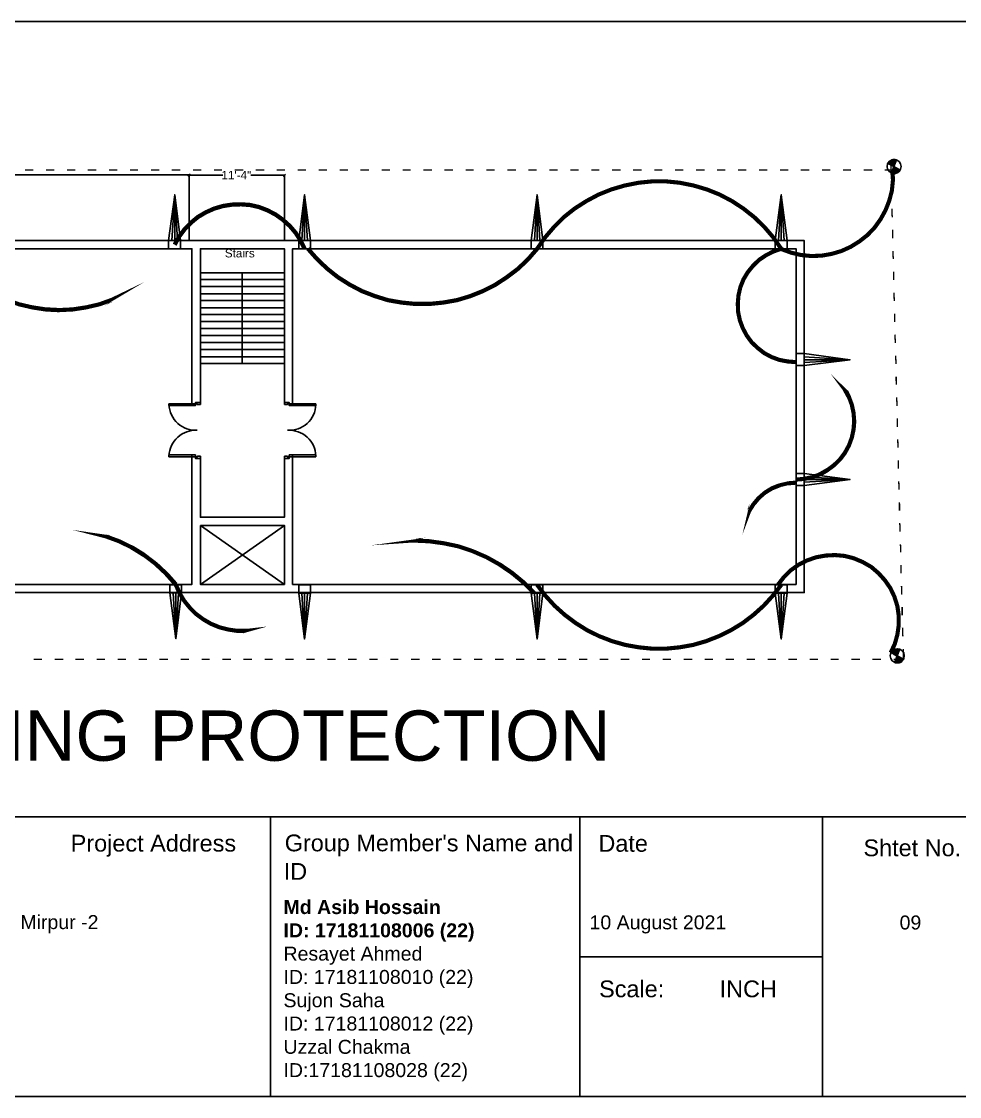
# Model space of a CAD drawing. Header units: inches. Extents: x 110 to 3347, y 451 to 1990.
# Drawn here: x 925 to 2267, y 451 to 1990 of the extents above; entities that cross this region are included whole.
import ezdxf

# ---------------------------------------------------------------- set-up
doc = ezdxf.new("R2010")
doc.units = ezdxf.units.IN
doc.header["$MEASUREMENT"] = 0
for name, color, linetype in [('PDF_0', 7, 'Continuous'), ('PDF_cabol', 5, 'Continuous'), ('PDF_Text', 7, 'Continuous')]:
    doc.layers.add(name, color=color, linetype=linetype)
for name, color, linetype, true_color in [('PDF_block', 220, 'Continuous', 0xff00bf), ('PDF_c', 7, 'Continuous', 0xaca55d), ('PDF_door', 140, 'Continuous', 0x00bfff)]:
    doc.layers.add(name, color=color, linetype=linetype, true_color=true_color)
doc.styles.add('PDF Arial', font='arial.ttf')
doc.styles.get("Standard").update_dxf_attribs({"font": 'arial.ttf'})

msp = doc.modelspace()

# ---------------------------------------------------------------- hatches: boundary and pattern name
at = {"layer": 'PDF_c', "transparency": 33554559}
for points in [[(942.4573932000001, 1775.98755), (942.4573932000001, 1777.9472604), (930.6991308, 1777.9472604), (930.6991308, 1775.98755)], [(972.3429768000001, 1775.98755), (972.3429768000001, 1777.9472604), (960.5847144, 1777.9472604), (960.5847144, 1775.98755)], [(1002.718488, 1775.98755), (1002.718488, 1777.9472604), (990.4702980000001, 1777.9472604), (990.4702980000001, 1775.98755)], [(1032.6040716, 1775.98755), (1032.6040716, 1777.9472604), (1020.3558816, 1777.9472604), (1020.3558816, 1775.98755)], [(1062.4896552, 1775.98755), (1062.4896552, 1777.9472604), (1050.7313928, 1777.9472604), (1050.7313928, 1775.98755)], [(1092.3752388, 1775.98755), (1092.3752388, 1777.9472604), (1080.6169764, 1777.9472604), (1080.6169764, 1775.98755)], [(1122.75075, 1775.98755), (1122.75075, 1777.9472604), (1110.50256, 1777.9472604), (1110.50256, 1775.98755)], [(1152.6363336, 1775.98755), (1152.6363336, 1777.9472604), (1140.3881436, 1777.9472604), (1140.3881436, 1775.98755)], [(1182.5219172, 1775.98755), (1182.5219172, 1777.9472604), (1170.7636548, 1777.9472604), (1170.7636548, 1775.98755)], [(1212.4075008, 1775.98755), (1212.4075008, 1777.9472604), (1200.6492384, 1777.9472604), (1200.6492384, 1775.98755)], [(1242.783012, 1775.98755), (1242.783012, 1777.9472604), (1230.534822, 1777.9472604), (1230.534822, 1775.98755)], [(1272.6685956, 1775.98755), (1272.6685956, 1777.9472604), (1260.4204056, 1777.9472604), (1260.4204056, 1775.98755)], [(1302.5541792, 1775.98755), (1302.5541792, 1777.9472604), (1290.3059892, 1777.9472604), (1290.3059892, 1775.98755)], [(1332.4397628, 1775.98755), (1332.4397628, 1777.9472604), (1320.6815004, 1777.9472604), (1320.6815004, 1775.98755)], [(1362.3253464, 1775.98755), (1362.3253464, 1777.9472604), (1350.567084, 1777.9472604), (1350.567084, 1775.98755)], [(1392.7008576, 1775.98755), (1392.7008576, 1777.9472604), (1380.4526676, 1777.9472604), (1380.4526676, 1775.98755)], [(1422.5864412, 1775.98755), (1422.5864412, 1777.9472604), (1410.3382512, 1777.9472604), (1410.3382512, 1775.98755)], [(1452.4720248, 1775.98755), (1452.4720248, 1777.9472604), (1440.7137624, 1777.9472604), (1440.7137624, 1775.98755)], [(1482.3576084, 1775.98755), (1482.3576084, 1777.9472604), (1470.599346, 1777.9472604), (1470.599346, 1775.98755)], [(1512.7331196, 1775.98755), (1512.7331196, 1777.9472604), (1500.4849296, 1777.9472604), (1500.4849296, 1775.98755)], [(1542.6187032, 1775.98755), (1542.6187032, 1777.9472604), (1530.3705132, 1777.9472604), (1530.3705132, 1775.98755)], [(1572.5042868, 1775.98755), (1572.5042868, 1777.9472604), (1560.7460244, 1777.9472604), (1560.7460244, 1775.98755)], [(1602.3898704, 1775.98755), (1602.3898704, 1777.9472604), (1590.631608, 1777.9472604), (1590.631608, 1775.98755)], [(1632.7653816, 1775.98755), (1632.7653816, 1777.9472604), (1620.5171916, 1777.9472604), (1620.5171916, 1775.98755)], [(1662.6509652, 1775.98755), (1662.6509652, 1777.9472604), (1650.4027752, 1777.9472604), (1650.4027752, 1775.98755)], [(1692.5365488, 1775.98755), (1692.5365488, 1777.9472604), (1680.7782864, 1777.9472604), (1680.7782864, 1775.98755)], [(1722.4221324, 1775.98755), (1722.4221324, 1777.9472604), (1710.66387, 1777.9472604), (1710.66387, 1775.98755)], [(1752.307716, 1775.98755), (1752.307716, 1777.9472604), (1740.5494536, 1777.9472604), (1740.5494536, 1775.98755)], [(1782.6832272, 1775.98755), (1782.6832272, 1777.9472604), (1770.4350372, 1777.9472604), (1770.4350372, 1775.98755)], [(1812.5688108, 1775.98755), (1812.5688108, 1777.9472604), (1800.3206208, 1777.9472604), (1800.3206208, 1775.98755)], [(1842.4543944, 1775.98755), (1842.4543944, 1777.9472604), (1830.696132, 1777.9472604), (1830.696132, 1775.98755)], [(1872.339978, 1775.98755), (1872.339978, 1777.9472604), (1860.5817156, 1777.9472604), (1860.5817156, 1775.98755)], [(1902.7154892, 1775.98755), (1902.7154892, 1777.9472604), (1890.4672992, 1777.9472604), (1890.4672992, 1775.98755)], [(1932.6010728, 1775.98755), (1932.6010728, 1777.9472604), (1920.3528828, 1777.9472604), (1920.3528828, 1775.98755)], [(1962.4866564, 1775.98755), (1962.4866564, 1777.9472604), (1950.728394, 1777.9472604), (1950.728394, 1775.98755)], [(1992.37224, 1775.98755), (1992.37224, 1777.9472604), (1980.6139776, 1777.9472604), (1980.6139776, 1775.98755)], [(2022.7477512, 1775.98755), (2022.7477512, 1777.9472604), (2010.4995612, 1777.9472604), (2010.4995612, 1775.98755)], [(2052.6333348, 1775.98755), (2052.6333348, 1777.9472604), (2040.3851448, 1777.9472604), (2040.3851448, 1775.98755)], [(2082.5189184, 1775.98755), (2082.5189184, 1777.9472604), (2070.760656, 1777.9472604), (2070.760656, 1775.98755)], [(2112.404502, 1775.98755), (2112.404502, 1777.9472604), (2100.6462396, 1777.9472604), (2100.6462396, 1775.98755)], [(2142.7800132, 1775.98755), (2142.7800132, 1777.9472604), (2130.5318232, 1777.9472604), (2130.5318232, 1775.98755)], [(2171.6857416, 1775.98755), (2171.6857416, 1777.9472604), (2160.4174068, 1777.9472604), (2160.4174068, 1775.98755)], [(2168.746176, 1769.6184912), (2170.7058864, 1769.6184912), (2170.2159588, 1784.3163192), (2168.2562484, 1784.3163192)], [(2169.2361036, 1739.24298), (2171.195814, 1739.7329076), (2171.195814, 1751.49117), (2168.746176, 1751.49117)], [(2170.2159588, 1709.3573964), (2172.1756692, 1709.3573964), (2171.6857416, 1721.6055864), (2169.7260312, 1721.6055864)], [(2170.7058864, 1679.4718128), (2172.6655968, 1679.4718128), (2172.6655968, 1691.7200028), (2170.7058864, 1691.7200028)], [(2171.6857416, 1649.5862292), (2173.645452, 1649.5862292), (2173.1555244, 1661.3444916), (2171.195814, 1661.3444916)], [(2172.1756692, 1619.7006456), (2174.1353796, 1619.7006456), (2174.1353796, 1631.458908), (2172.1756692, 1631.458908)], [(2173.1555244, 1589.3251344), (2175.1152348, 1589.815062), (2174.6253072, 1601.5733244), (2172.6655968, 1601.5733244)], [(2173.645452, 1559.4395508), (2175.6051624, 1559.4395508), (2175.6051624, 1571.6877408), (2173.645452, 1571.6877408)], [(2174.6253072, 1529.5539672), (2176.5850176, 1529.5539672), (2176.09509, 1541.8021572), (2174.1353796, 1541.3122296)], [(2175.6051624, 1499.6683836), (2177.5648728, 1499.6683836), (2177.0749452, 1511.426646), (2175.1152348, 1511.426646)], [(2176.09509, 1469.7828), (2178.0548004, 1469.7828), (2178.0548004, 1481.5410624), (2175.6051624, 1481.5410624)], [(2177.0749452, 1439.4072888), (2179.0346556, 1439.4072888), (2178.544728, 1451.6554788), (2176.5850176, 1451.6554788)], [(2177.5648728, 1409.5217052), (2179.5245832, 1409.5217052), (2179.5245832, 1421.7698952), (2177.5648728, 1421.7698952)], [(2178.544728, 1379.6361216), (2180.5044384, 1379.6361216), (2180.0145108, 1391.8843116), (2178.0548004, 1391.394384)], [(2179.0346556, 1349.750538), (2180.994366, 1349.750538), (2180.994366, 1361.5088004), (2179.0346556, 1361.5088004)], [(2180.0145108, 1319.8649544), (2181.9742212, 1319.8649544), (2181.4842936, 1331.6232168), (2179.5245832, 1331.6232168)], [(2180.5044384, 1289.4894432), (2182.9540764, 1289.4894432), (2182.4641488, 1301.7376332), (2180.5044384, 1301.7376332)], [(2181.4842936, 1259.6038596), (2183.444004, 1259.6038596), (2182.9540764, 1271.8520496), (2180.994366, 1271.8520496)], [(2182.4641488, 1229.718276), (2184.4238592, 1229.718276), (2183.9339316, 1241.4765384), (2181.9742212, 1241.4765384)], [(2182.9540764, 1199.8326924), (2184.9137868, 1199.8326924), (2184.9137868, 1211.5909548), (2182.9540764, 1211.5909548)], [(2183.9339316, 1169.4571812), (2185.893642, 1169.9471088), (2185.4037144, 1181.7053712), (2183.444004, 1181.7053712)], [(2184.4238592, 1139.5715976), (2186.3835696, 1139.5715976), (2186.3835696, 1151.8197876), (2184.4238592, 1151.8197876)], [(2185.4037144, 1109.686014), (2187.3634248, 1109.686014), (2186.8734972, 1121.934204), (2184.9137868, 1121.934204)], [(942.9473208, 1077.84072), (942.9473208, 1075.8810096), (954.7055832000001, 1075.8810096), (954.7055832000001, 1077.84072)], [(972.8329044000001, 1077.84072), (972.8329044000001, 1075.8810096), (985.0810944000001, 1075.8810096), (985.0810944000001, 1077.84072)], [(1002.718488, 1077.84072), (1002.718488, 1075.8810096), (1014.966678, 1075.8810096), (1014.966678, 1077.84072)], [(1033.0939992, 1077.84072), (1033.0939992, 1075.8810096), (1044.8522616, 1075.8810096), (1044.8522616, 1077.84072)], [(1062.9795828, 1077.84072), (1062.9795828, 1075.8810096), (1074.7378452, 1075.8810096), (1074.7378452, 1077.84072)], [(1092.8651664, 1077.84072), (1092.8651664, 1075.8810096), (1105.1133564, 1075.8810096), (1105.1133564, 1077.84072)], [(1122.75075, 1077.84072), (1122.75075, 1075.8810096), (1134.99894, 1075.8810096), (1134.99894, 1077.84072)], [(1153.1262612, 1077.84072), (1153.1262612, 1075.8810096), (1164.8845236, 1075.8810096), (1164.8845236, 1077.84072)], [(1183.0118448, 1077.84072), (1183.0118448, 1075.8810096), (1194.7701072, 1075.8810096), (1194.7701072, 1077.84072)], [(1212.8974284, 1077.84072), (1212.8974284, 1075.8810096), (1225.1456184, 1075.8810096), (1225.1456184, 1077.84072)], [(1242.783012, 1077.84072), (1242.783012, 1075.8810096), (1255.031202, 1075.8810096), (1255.031202, 1077.84072)], [(1273.1585232, 1077.84072), (1273.1585232, 1075.8810096), (1284.9167856, 1075.8810096), (1284.9167856, 1077.84072)], [(1303.0441068, 1077.84072), (1303.0441068, 1075.8810096), (1314.8023692, 1075.8810096), (1314.8023692, 1077.84072)], [(1332.9296904, 1077.84072), (1332.9296904, 1075.8810096), (1344.6879528, 1075.8810096), (1344.6879528, 1077.84072)], [(1362.815274, 1077.84072), (1362.815274, 1075.8810096), (1375.063464, 1075.8810096), (1375.063464, 1077.84072)], [(1392.7008576, 1077.84072), (1392.7008576, 1075.8810096), (1404.9490476, 1075.8810096), (1404.9490476, 1077.84072)], [(1423.0763688, 1077.84072), (1423.0763688, 1075.8810096), (1434.8346312, 1075.8810096), (1434.8346312, 1077.84072)], [(1452.9619524, 1077.84072), (1452.9619524, 1075.8810096), (1464.7202148, 1075.8810096), (1464.7202148, 1077.84072)], [(1482.847536, 1077.84072), (1482.847536, 1075.8810096), (1495.095726, 1075.8810096), (1495.095726, 1077.84072)], [(1512.7331196, 1077.84072), (1512.7331196, 1075.8810096), (1524.9813096, 1075.8810096), (1524.9813096, 1077.84072)], [(1543.1086308, 1077.84072), (1543.1086308, 1075.8810096), (1554.8668932, 1075.8810096), (1554.8668932, 1077.84072)], [(1572.9942144, 1077.84072), (1572.9942144, 1075.8810096), (1584.7524768, 1075.8810096), (1584.7524768, 1077.84072)], [(1602.879798, 1077.84072), (1602.879798, 1075.8810096), (1615.127988, 1075.8810096), (1615.127988, 1077.84072)], [(1632.7653816, 1077.84072), (1632.7653816, 1075.8810096), (1645.0135716, 1075.8810096), (1645.0135716, 1077.84072)], [(1663.1408928, 1077.84072), (1663.1408928, 1075.8810096), (1674.8991552, 1075.8810096), (1674.8991552, 1077.84072)], [(1693.0264764, 1077.84072), (1693.0264764, 1075.8810096), (1704.7847388, 1075.8810096), (1704.7847388, 1077.84072)], [(1722.91206, 1077.84072), (1722.91206, 1075.8810096), (1735.16025, 1075.8810096), (1735.16025, 1077.84072)], [(1752.7976436, 1077.84072), (1752.7976436, 1075.8810096), (1765.0458336, 1075.8810096), (1765.0458336, 1077.84072)], [(1782.6832272, 1077.84072), (1782.6832272, 1075.8810096), (1794.9314172, 1075.8810096), (1794.9314172, 1077.84072)], [(1813.0587384, 1077.84072), (1813.0587384, 1075.8810096), (1824.8170008, 1075.8810096), (1824.8170008, 1077.84072)], [(1842.944322, 1077.84072), (1842.944322, 1075.8810096), (1854.7025844, 1075.8810096), (1854.7025844, 1077.84072)], [(1872.8299056, 1077.84072), (1872.8299056, 1075.8810096), (1885.0780956, 1075.8810096), (1885.0780956, 1077.84072)], [(1902.7154892, 1077.84072), (1902.7154892, 1075.8810096), (1914.9636792, 1075.8810096), (1914.9636792, 1077.84072)], [(1933.0910004, 1077.84072), (1933.0910004, 1075.8810096), (1944.8492628, 1075.8810096), (1944.8492628, 1077.84072)], [(1962.976584, 1077.84072), (1962.976584, 1075.8810096), (1974.7348464, 1075.8810096), (1974.7348464, 1077.84072)], [(1992.8621676, 1077.84072), (1992.8621676, 1075.8810096), (2005.1103576, 1075.8810096), (2005.1103576, 1077.84072)], [(2022.7477512, 1077.84072), (2022.7477512, 1075.8810096), (2034.9959412, 1075.8810096), (2034.9959412, 1077.84072)], [(2053.1232624, 1077.84072), (2053.1232624, 1075.8810096), (2064.8815248, 1075.8810096), (2064.8815248, 1077.84072)], [(2083.008846, 1077.84072), (2083.008846, 1075.8810096), (2094.7671084, 1075.8810096), (2094.7671084, 1077.84072)], [(2112.8944296, 1077.84072), (2112.8944296, 1075.8810096), (2125.1426196, 1075.8810096), (2125.1426196, 1077.84072)], [(2142.7800132, 1077.84072), (2142.7800132, 1075.8810096), (2155.0282032, 1075.8810096), (2155.0282032, 1077.84072)], [(2173.1555244, 1077.84072), (2173.1555244, 1075.8810096), (2187.3634248, 1075.8810096), (2187.3634248, 1077.84072)], [(2186.3835696, 1076.8608648), (2188.34328, 1076.8608648), (2187.8533524, 1091.5586928), (2185.893642, 1091.5586928)]]:
    msp.add_hatch(color=256, dxfattribs=at).paths.add_polyline_path(points)

# ---------------------------------------------------------------- linework, layer by layer
at = {"layer": 'PDF_0', "lineweight": 25}
for points in [[(110.0704008, 1989.5959836), (2452.904184, 1989.5959836), (2452.904184, 451.2233196), (110.0704008, 451.2233196)], [(2165.3166828, 1786.2760296), (2170.2159588, 1791.6652332), (2165.3166828, 1786.2760296), (2170.7058864, 1791.6652332)], [(1786.602648, 1172.3967468), (1895.3665752, 1172.3967468), (2045.2844208, 1172.3967468), (2045.2844208, 1676.0423196), (2033.5261584, 1676.0423196), (1594.5510288, 1676.0423196), (1301.574324, 1676.0423196), (1181.542062, 1676.0423196), (888.5653572000001, 1676.0423196), (449.5902276, 1676.0423196), (437.3420376, 1676.0423196), (437.3420376, 1172.3967468), (587.2598832000001, 1172.3967468), (696.5137380000001, 1172.3967468), (1181.542062, 1172.3967468), (1301.574324, 1172.3967468)], [(1135.9787952, 1664.2840572), (1153.1262612, 1664.2840572), (1153.1262612, 1676.0423196), (1135.9787952, 1676.0423196)], [(1322.1512832, 1664.2840572), (1338.8088216, 1664.2840572), (1338.8088216, 1676.0423196), (1322.1512832, 1676.0423196)], [(1654.8121236, 1664.2840572), (1671.469662, 1664.2840572), (1671.469662, 1676.0423196), (1654.8121236, 1676.0423196)], [(2003.6405748, 1664.2840572), (2020.7880408, 1664.2840572), (2020.7880408, 1676.0423196), (2003.6405748, 1676.0423196)], [(2033.5261584, 1514.3662116), (2033.5261584, 1497.2187456), (2045.2844208, 1497.2187456), (2045.2844208, 1514.3662116)], [(1169.293872, 1404.1325016), (1169.293872, 1404.6224292)], [(2033.5261584, 1342.8915516), (2033.5261584, 1325.7440856), (2045.2844208, 1325.7440856), (2045.2844208, 1342.8915516)], [(1181.542062, 1268.4225564), (1181.542062, 1184.1550092), (1301.574324, 1184.1550092), (1301.574324, 1268.4225564)], [(1154.596044, 1183.6650816), (1137.448578, 1183.6650816), (1137.448578, 1171.9068192), (1154.596044, 1171.9068192)], [(1338.8088216, 1183.6650816), (1322.1512832, 1183.6650816), (1322.1512832, 1171.4168916), (1338.8088216, 1171.4168916)], [(1671.469662, 1183.6650816), (1654.8121236, 1183.6650816), (1654.8121236, 1171.4168916), (1671.469662, 1171.4168916)], [(2020.7880408, 1183.6650816), (2003.6405748, 1183.6650816), (2003.6405748, 1171.4168916), (2020.7880408, 1171.4168916)], [(2170.7058864, 1085.6795616), (2176.5850176, 1091.5586928), (2170.7058864, 1085.6795616), (2177.0749452, 1091.5586928)], [(2175.6051624, 1071.4716612), (2182.9540764, 1078.8205752), (2175.6051624, 1071.4716612), (2182.9540764, 1078.8205752)]]:
    msp.add_lwpolyline(points, close=True, dxfattribs=at)
for points in [[(2169.2361036, 1784.3163192), (2176.5850176, 1791.6652332), (2169.2361036, 1784.3163192), (2176.5850176, 1791.6652332), (2169.2361036, 1784.3163192), (2177.0749452, 1791.6652332), (2169.7260312, 1783.8263916), (2177.0749452, 1791.6652332), (2173.645452, 1781.8666812), (2164.8267552, 1786.7659572)], [(2168.746176, 1790.685378), (2164.8267552, 1786.7659572), (2169.2361036, 1791.1753056)], [(2164.8267552, 1786.7659572), (2169.7260312, 1791.1753056), (2164.8267552, 1786.7659572)], [(2164.8267552, 1787.2558848), (2168.2562484, 1790.685378)], [(2165.3166828, 1787.7458124), (2167.7663208, 1790.1954504)], [(2171.6857416, 1792.1551608), (2165.8066104, 1786.2760296), (2171.195814, 1791.6652332), (2165.8066104, 1786.2760296), (2171.6857416, 1791.6652332)], [(2165.8066104, 1785.786102), (2172.1756692, 1792.1551608), (2166.296538, 1785.786102), (2172.1756692, 1792.1551608)], [(2165.8066104, 1788.23574), (2167.2763932, 1789.7055228)], [(2166.296538, 1785.786102), (2172.6655968, 1792.1551608), (2166.296538, 1785.786102)], [(2166.7864656, 1785.786102), (2173.1555244, 1792.1551608), (2166.7864656, 1785.786102), (2173.1555244, 1792.1551608)], [(2166.7864656, 1785.2961744), (2173.645452, 1792.1551608), (2167.2763932, 1785.2961744), (2174.1353796, 1792.1551608), (2167.2763932, 1785.2961744), (2174.1353796, 1792.1551608)], [(2167.2763932, 1785.2961744), (2174.6253072, 1792.1551608), (2167.7663208, 1785.2961744)], [(2174.6253072, 1792.1551608), (2167.7663208, 1784.8062468), (2175.1152348, 1792.1551608), (2167.7663208, 1784.8062468)], [(2168.746176, 1784.8062468), (2175.6051624, 1791.6652332), (2168.2562484, 1784.8062468), (2175.1152348, 1792.1551608), (2168.2562484, 1784.8062468), (2175.6051624, 1792.1551608)], [(2168.746176, 1784.3163192), (2176.09509, 1791.6652332), (2168.746176, 1784.3163192), (2176.09509, 1791.6652332)], [(2169.7260312, 1783.8263916), (2177.0749452, 1791.1753056), (2169.7260312, 1783.8263916)], [(2176.5850176, 1789.2155952), (2170.7058864, 1783.336464), (2176.5850176, 1789.7055228), (2170.2159588, 1783.8263916), (2177.0749452, 1790.685378), (2170.2159588, 1783.8263916), (2176.5850176, 1790.1954504)], [(2176.09509, 1789.2155952), (2170.7058864, 1783.336464), (2176.09509, 1788.7256676)], [(2170.7058864, 1783.336464), (2176.09509, 1788.23574), (2171.195814, 1783.336464), (2176.09509, 1787.7458124)], [(2171.195814, 1783.336464), (2175.6051624, 1787.7458124)], [(2171.195814, 1782.8465364), (2175.6051624, 1787.2558848), (2171.6857416, 1782.8465364), (2175.6051624, 1786.7659572)], [(2175.6051624, 1786.2760296), (2171.6857416, 1782.8465364), (2175.1152348, 1786.2760296)], [(2172.1756692, 1782.8465364), (2175.1152348, 1785.786102), (2172.1756692, 1782.8465364), (2175.1152348, 1785.2961744)], [(2172.1756692, 1782.3566088), (2174.6253072, 1785.2961744)], [(2174.6253072, 1784.8062468), (2172.6655968, 1782.3566088), (2174.6253072, 1784.3163192), (2172.6655968, 1782.3566088), (2174.6253072, 1783.8263916)], [(2182.4641488, 1776.9674052), (2173.645452, 1781.8666812), (2170.2159588, 1772.0681292), (2178.0548004, 1779.4170432), (2170.7058864, 1772.0681292), (2178.0548004, 1779.4170432), (2170.7058864, 1772.0681292), (2178.0548004, 1779.4170432)], [(2170.2159588, 1773.0479844), (2177.0749452, 1779.9069708), (2170.2159588, 1773.0479844)], [(2170.2159588, 1772.5580568), (2177.5648728, 1779.9069708), (2170.2159588, 1772.5580568)], [(2177.5648728, 1779.9069708), (2170.2159588, 1772.0681292), (2177.5648728, 1779.4170432)], [(2170.7058864, 1774.5177672), (2176.5850176, 1780.3968984)], [(2176.5850176, 1779.9069708), (2170.7058864, 1774.0278396), (2177.0749452, 1779.9069708), (2170.7058864, 1773.537912)], [(2171.195814, 1775.98755), (2176.09509, 1780.3968984), (2171.195814, 1775.4976224)], [(2176.09509, 1780.3968984), (2171.195814, 1775.0076948), (2176.5850176, 1780.3968984), (2171.195814, 1774.5177672)], [(2171.195814, 1772.0681292), (2178.544728, 1779.4170432), (2171.195814, 1772.0681292), (2178.544728, 1778.9271156), (2171.6857416, 1771.5782016), (2179.0346556, 1778.9271156), (2171.6857416, 1771.5782016), (2179.0346556, 1778.9271156), (2172.1756692, 1771.5782016), (2179.5245832, 1778.9271156), (2172.1756692, 1771.5782016)], [(2172.1756692, 1777.4573328), (2175.6051624, 1780.886826), (2171.6857416, 1776.9674052), (2175.6051624, 1780.886826), (2171.6857416, 1776.4774776), (2176.09509, 1780.3968984), (2171.6857416, 1775.98755)], [(2172.6655968, 1778.437188), (2175.1152348, 1780.886826), (2172.1756692, 1778.437188)], [(2172.1756692, 1777.9472604), (2175.1152348, 1780.886826), (2172.1756692, 1777.9472604)], [(2172.6655968, 1782.3566088), (2174.1353796, 1783.8263916)], [(2172.6655968, 1779.9069708), (2174.6253072, 1781.3767536), (2172.6655968, 1779.4170432)], [(2172.6655968, 1778.9271156), (2174.6253072, 1781.3767536), (2172.6655968, 1778.9271156)], [(2172.6655968, 1771.5782016), (2179.5245832, 1778.437188), (2172.6655968, 1771.5782016), (2180.0145108, 1778.437188), (2173.1555244, 1771.5782016), (2180.0145108, 1778.437188), (2173.1555244, 1771.5782016)], [(2173.1555244, 1782.3566088), (2174.1353796, 1783.336464), (2173.1555244, 1782.3566088)], [(2174.1353796, 1782.8465364), (2173.1555244, 1781.8666812), (2173.645452, 1782.3566088), (2173.645452, 1781.8666812), (2173.645452, 1781.3767536)], [(2174.1353796, 1781.8666812), (2173.1555244, 1780.886826), (2174.1353796, 1781.3767536), (2173.1555244, 1780.3968984), (2174.1353796, 1781.3767536), (2173.1555244, 1779.9069708)], [(2180.0145108, 1778.437188), (2173.645452, 1771.5782016), (2180.5044384, 1778.437188)], [(2174.1353796, 1771.5782016), (2180.5044384, 1777.9472604), (2174.1353796, 1771.5782016), (2180.5044384, 1777.9472604)], [(2174.6253072, 1771.5782016), (2180.994366, 1777.9472604), (2174.6253072, 1771.5782016), (2180.994366, 1777.9472604), (2175.1152348, 1771.5782016), (2181.4842936, 1777.9472604)], [(2175.6051624, 1771.5782016), (2181.4842936, 1777.4573328), (2175.6051624, 1771.5782016)], [(2176.09509, 1772.0681292), (2181.4842936, 1777.4573328), (2176.09509, 1772.0681292)], [(2176.5850176, 1772.0681292), (2181.9742212, 1777.4573328), (2176.5850176, 1772.0681292)], [(2177.0749452, 1772.0681292), (2181.9742212, 1777.4573328), (2177.0749452, 1772.0681292)], [(2177.5648728, 1772.5580568), (2182.4641488, 1776.9674052), (2177.5648728, 1772.5580568)], [(2178.0548004, 1772.5580568), (2182.4641488, 1776.9674052), (2178.544728, 1773.0479844)], [(2179.0346556, 1773.0479844), (2182.4641488, 1776.4774776)], [(2179.5245832, 1773.537912), (2181.9742212, 1775.98755)], [(2180.0145108, 1774.0278396), (2181.4842936, 1775.4976224)], [(1144.797492, 1676.0423196), (1144.797492, 1741.692618), (1153.1262612, 1676.0423196), (1135.9787952, 1676.0423196), (1144.797492, 1741.692618), (1140.3881436, 1676.0423196)], [(1144.797492, 1741.692618), (1148.7169128, 1676.0423196)], [(1330.4800524, 1676.0423196), (1330.4800524, 1741.692618), (1338.8088216, 1676.0423196), (1322.1512832, 1676.0423196), (1330.4800524, 1741.692618), (1326.5606316, 1676.0423196)], [(1330.4800524, 1741.692618), (1334.3994732, 1676.0423196)], [(1663.1408928, 1676.0423196), (1663.1408928, 1741.692618), (1671.469662, 1676.0423196), (1654.8121236, 1676.0423196), (1663.1408928, 1741.692618), (1659.221472, 1676.0423196)], [(1663.1408928, 1741.692618), (1667.0603136, 1676.0423196)], [(2012.4592716, 1676.0423196), (2012.4592716, 1741.692618), (2020.7880408, 1676.0423196), (2003.6405748, 1676.0423196), (2012.4592716, 1741.692618), (2008.5398508, 1676.0423196)], [(2012.4592716, 1741.692618), (2016.3786924, 1676.0423196)], [(1015.4566056, 1664.2840572), (991.4501532, 1664.2840572), (984.5911668000001, 1664.2840572), (977.7321804000001, 1664.2840572), (970.3832664, 1664.2840572), (526.5088608, 1664.2840572), (449.5902276, 1664.2840572), (449.5902276, 1611.3718764), (449.5902276, 1664.2840572)], [(1169.293872, 1439.8972164), (1169.293872, 1483.0108452), (1169.293872, 1664.2840572), (991.4501532, 1664.2840572)], [(1301.574324, 1441.3669992), (1301.574324, 1664.2840572), (1181.542062, 1664.2840572), (1181.542062, 1441.3669992)], [(1313.3325864, 1439.8972164), (1313.3325864, 1476.1518588), (1313.3325864, 1483.0108452), (1313.3325864, 1664.2840572), (1491.1763052, 1664.2840572)], [(1467.1698528, 1664.2840572), (1491.1763052, 1664.2840572), (1498.0352916, 1664.2840572), (1505.3842056, 1664.2840572), (1512.243192, 1664.2840572), (1594.5510288, 1664.2840572), (1956.6075252, 1664.2840572), (2033.5261584, 1664.2840572), (2033.5261584, 1611.3718764), (2033.5261584, 1664.2840572), (2033.5261584, 1611.3718764), (2033.5261584, 1604.0229624), (2033.5261584, 1597.163976)], [(1301.574324, 1629.9891252), (1181.542062, 1629.9891252)], [(1301.574324, 1620.1905732), (1181.542062, 1620.1905732)], [(1241.3132292, 1500.1583112), (1241.3132292, 1629.9891252)], [(1301.574324, 1610.3920212), (1181.542062, 1610.3920212)], [(1301.574324, 1600.1035416), (1181.542062, 1600.1035416)], [(1301.574324, 1590.3049896), (1181.542062, 1590.3049896)], [(2033.5261584, 1448.2259856), (2033.5261584, 1597.163976), (2033.5261584, 1407.0720672), (2033.5261584, 1261.0736424), (2033.5261584, 1184.1550092), (1944.3593352, 1184.1550092), (1937.5003488, 1184.1550092), (1895.3665752, 1184.1550092), (1541.638848, 1184.1550092), (1313.3325864, 1184.1550092), (1313.3325864, 1323.2944476), (1313.3325864, 1330.153434), (1313.3325864, 1369.347642)], [(1301.574324, 1580.01651), (1181.542062, 1580.01651)], [(1301.574324, 1570.217958), (1181.542062, 1570.217958)], [(1301.574324, 1560.419406), (1181.542062, 1560.419406)], [(1301.574324, 1550.1309264), (1181.542062, 1550.1309264)], [(1301.574324, 1540.3323744), (1181.542062, 1540.3323744)], [(1301.574324, 1530.0438948), (1181.542062, 1530.0438948)], [(1301.574324, 1520.2453428), (1181.542062, 1520.2453428)], [(1301.574324, 1509.9568632), (1181.542062, 1509.9568632)], [(2045.2844208, 1505.5475148), (2110.9347192, 1505.5475148), (2045.2844208, 1497.2187456), (2045.2844208, 1514.3662116), (2110.9347192, 1505.5475148), (2045.2844208, 1509.9568632)], [(1301.574324, 1500.1583112), (1181.542062, 1500.1583112)], [(2110.9347192, 1505.5475148), (2045.2844208, 1501.628094)], [(1313.3325864, 1404.1325016), (1313.3325864, 1404.6224292)], [(449.5902276, 1184.1550092), (449.5902276, 1261.0736424), (449.5902276, 1184.1550092), (538.2671232, 1184.1550092), (545.6160372, 1184.1550092), (594.6087972, 1184.1550092), (689.1648240000001, 1184.1550092), (941.4775380000001, 1184.1550092), (1169.293872, 1184.1550092), (1169.293872, 1323.2944476), (1169.293872, 1330.153434), (1169.293872, 1369.347642), (1169.293872, 1364.448366)], [(1181.542062, 1330.153434), (1181.542062, 1367.3879316)], [(1301.574324, 1330.153434), (1301.574324, 1367.3879316)], [(2045.2844208, 1334.0728548), (2110.9347192, 1334.0728548), (2045.2844208, 1325.7440856), (2045.2844208, 1342.8915516), (2110.9347192, 1334.0728548), (2045.2844208, 1337.9922756)], [(1181.542062, 1323.2944476), (1181.542062, 1330.153434), (1181.542062, 1318.3951716), (1181.542062, 1280.1808188), (1301.574324, 1280.1808188), (1301.574324, 1318.3951716), (1301.574324, 1330.153434), (1301.574324, 1323.2944476)], [(2110.9347192, 1334.0728548), (2045.2844208, 1330.153434)], [(1181.542062, 1184.1550092), (1301.574324, 1268.4225564)], [(1301.574324, 1184.1550092), (1181.542062, 1268.4225564)], [(1146.2672748, 1171.9068192), (1146.2672748, 1106.2565208), (1137.448578, 1171.9068192), (1154.596044, 1171.9068192), (1146.2672748, 1106.2565208), (1150.1866956, 1171.9068192)], [(1146.2672748, 1106.2565208), (1142.347854, 1171.9068192)], [(1330.4800524, 1171.4168916), (1330.4800524, 1105.7665932), (1322.1512832, 1171.4168916), (1338.8088216, 1171.4168916), (1330.4800524, 1105.7665932), (1334.3994732, 1171.4168916)], [(1330.4800524, 1105.7665932), (1326.5606316, 1171.4168916)], [(1663.1408928, 1171.4168916), (1663.1408928, 1105.7665932), (1654.8121236, 1171.4168916), (1671.469662, 1171.4168916), (1663.1408928, 1105.7665932), (1667.0603136, 1171.4168916)], [(1663.1408928, 1105.7665932), (1659.221472, 1171.4168916)], [(2012.4592716, 1171.4168916), (2012.4592716, 1105.7665932), (2003.6405748, 1171.4168916), (2020.7880408, 1171.4168916), (2012.4592716, 1105.7665932), (2016.3786924, 1171.4168916)], [(2012.4592716, 1105.7665932), (2008.5398508, 1171.4168916)], [(2180.994366, 1091.5586928), (2173.645452, 1083.7198512), (2181.4842936, 1091.0687652), (2174.1353796, 1083.7198512), (2181.4842936, 1091.0687652), (2174.1353796, 1083.7198512), (2181.4842936, 1091.0687652), (2178.0548004, 1081.7601408), (2169.2361036, 1086.6594168), (2172.6655968, 1090.08891)], [(2169.2361036, 1086.1694892), (2174.1353796, 1091.0687652), (2169.7260312, 1086.1694892), (2174.6253072, 1091.0687652), (2169.7260312, 1086.1694892), (2175.1152348, 1091.5586928)], [(2173.1555244, 1090.5788376), (2169.2361036, 1086.1694892), (2173.645452, 1090.5788376)], [(2169.7260312, 1086.1694892), (2175.6051624, 1091.5586928), (2170.2159588, 1085.6795616), (2175.6051624, 1091.5586928)], [(2169.7260312, 1087.1493444), (2172.1756692, 1090.08891)], [(2170.2159588, 1085.6795616), (2176.09509, 1091.5586928), (2170.2159588, 1085.6795616)], [(2170.2159588, 1088.1291996), (2171.6857416, 1089.5989824)], [(2177.0749452, 1091.5586928), (2171.195814, 1085.189634), (2177.5648728, 1091.5586928), (2171.195814, 1085.189634), (2178.0548004, 1091.5586928), (2171.195814, 1085.189634)], [(2178.0548004, 1091.5586928), (2171.6857416, 1085.189634), (2178.544728, 1091.5586928), (2171.6857416, 1085.189634)], [(2171.6857416, 1084.6997064), (2178.544728, 1091.5586928)], [(2179.5245832, 1091.5586928), (2172.6655968, 1084.6997064), (2179.5245832, 1091.5586928), (2172.1756692, 1084.6997064), (2179.0346556, 1091.5586928), (2172.1756692, 1084.6997064), (2179.0346556, 1091.5586928)], [(2172.6655968, 1084.6997064), (2180.0145108, 1091.5586928), (2172.6655968, 1084.2097788)], [(2180.0145108, 1091.5586928), (2173.1555244, 1084.2097788), (2180.5044384, 1091.5586928), (2173.1555244, 1084.2097788), (2180.5044384, 1091.5586928), (2173.1555244, 1084.2097788)], [(2173.645452, 1084.2097788), (2180.994366, 1091.5586928), (2173.645452, 1084.2097788)], [(2174.6253072, 1083.7198512), (2181.4842936, 1090.5788376), (2174.6253072, 1083.7198512)], [(2174.6253072, 1083.2299236), (2181.4842936, 1090.08891), (2174.6253072, 1083.2299236), (2180.994366, 1089.5989824)], [(2182.9540764, 1072.4515164), (2187.3634248, 1076.8608648), (2178.0548004, 1081.7601408), (2174.6253072, 1071.9615888)], [(2181.9742212, 1079.8004304), (2174.6253072, 1072.4515164), (2181.9742212, 1079.3105028), (2174.6253072, 1071.9615888), (2181.9742212, 1079.3105028), (2174.6253072, 1071.9615888), (2182.4641488, 1079.3105028), (2175.1152348, 1071.9615888)], [(2180.5044384, 1088.6191272), (2175.1152348, 1083.2299236), (2180.994366, 1089.1090548), (2175.1152348, 1083.2299236), (2180.994366, 1088.6191272)], [(2180.994366, 1079.8004304), (2175.1152348, 1073.9212992), (2181.4842936, 1079.8004304), (2175.1152348, 1073.4313716), (2181.4842936, 1079.8004304), (2175.1152348, 1072.941444)], [(2175.1152348, 1071.4716612), (2182.4641488, 1079.3105028), (2175.1152348, 1071.4716612)], [(2180.5044384, 1088.1291996), (2175.6051624, 1082.739996), (2180.5044384, 1087.639272), (2175.6051624, 1082.739996), (2180.5044384, 1087.1493444)], [(2176.09509, 1075.391082), (2180.5044384, 1080.290358), (2175.6051624, 1075.391082)], [(2175.6051624, 1074.9011544), (2180.994366, 1080.290358)], [(2175.6051624, 1074.4112268), (2180.994366, 1079.8004304), (2175.6051624, 1074.4112268)], [(2180.0145108, 1087.1493444), (2176.09509, 1082.739996), (2180.0145108, 1086.6594168), (2176.09509, 1082.739996), (2180.0145108, 1086.1694892)], [(2176.5850176, 1076.8608648), (2180.0145108, 1080.290358), (2176.09509, 1076.3709372), (2180.0145108, 1080.290358)], [(2176.09509, 1075.8810096), (2180.5044384, 1080.290358), (2176.09509, 1075.8810096)], [(2176.09509, 1071.4716612), (2183.444004, 1078.8205752), (2176.09509, 1071.4716612), (2183.444004, 1078.8205752)], [(2176.5850176, 1082.2500684), (2179.5245832, 1085.6795616), (2176.5850176, 1082.2500684), (2179.5245832, 1085.189634), (2176.5850176, 1082.2500684), (2179.5245832, 1084.6997064)], [(2176.5850176, 1077.84072), (2179.5245832, 1080.7802856), (2176.5850176, 1077.84072)], [(2176.5850176, 1077.3507924), (2180.0145108, 1080.7802856), (2176.5850176, 1077.3507924)], [(2183.444004, 1078.3306476), (2176.5850176, 1071.4716612), (2183.9339316, 1078.3306476), (2176.5850176, 1071.4716612)], [(2179.0346556, 1084.6997064), (2177.0749452, 1082.2500684), (2179.0346556, 1084.2097788)], [(2177.0749452, 1082.2500684), (2179.0346556, 1083.7198512), (2177.0749452, 1081.7601408)], [(2177.0749452, 1079.3105028), (2179.0346556, 1080.7802856), (2177.0749452, 1078.8205752)], [(2177.0749452, 1078.3306476), (2179.5245832, 1080.7802856), (2177.0749452, 1078.3306476)], [(2177.0749452, 1071.4716612), (2183.9339316, 1078.3306476), (2177.0749452, 1071.4716612), (2183.9339316, 1078.3306476)], [(2179.0346556, 1083.2299236), (2177.5648728, 1081.7601408), (2178.544728, 1083.2299236)], [(2178.544728, 1082.739996), (2177.5648728, 1081.7601408), (2178.544728, 1082.2500684), (2178.0548004, 1081.7601408)], [(2177.5648728, 1080.290358), (2178.544728, 1081.2702132), (2177.5648728, 1080.290358)], [(2178.544728, 1081.2702132), (2177.5648728, 1079.8004304), (2179.0346556, 1081.2702132), (2177.5648728, 1079.3105028)], [(2177.5648728, 1071.4716612), (2184.4238592, 1078.3306476), (2177.5648728, 1071.4716612), (2184.4238592, 1077.84072), (2178.0548004, 1071.4716612), (2184.9137868, 1077.84072), (2178.0548004, 1071.4716612)], [(2178.0548004, 1081.2702132), (2178.544728, 1081.2702132), (2178.0548004, 1080.7802856)], [(2178.544728, 1071.4716612), (2184.9137868, 1077.84072), (2178.544728, 1071.4716612), (2185.4037144, 1077.84072), (2179.0346556, 1071.4716612), (2185.4037144, 1077.3507924), (2179.5245832, 1071.4716612), (2185.893642, 1077.3507924), (2180.0145108, 1071.4716612), (2185.893642, 1077.3507924), (2180.0145108, 1071.4716612)], [(2185.893642, 1077.3507924), (2180.5044384, 1071.4716612), (2186.3835696, 1077.3507924)], [(2180.994366, 1071.4716612), (2186.3835696, 1076.8608648), (2180.994366, 1071.9615888)], [(2186.3835696, 1076.8608648), (2181.4842936, 1071.9615888), (2186.8734972, 1076.8608648), (2181.9742212, 1071.9615888)], [(2182.4641488, 1071.9615888), (2186.8734972, 1076.8608648), (2182.4641488, 1072.4515164)], [(2183.444004, 1072.941444), (2186.8734972, 1076.3709372)], [(2183.9339316, 1072.941444), (2186.3835696, 1075.8810096)], [(2184.4238592, 1073.4313716), (2185.893642, 1074.9011544)], [(110.0704008, 851.4941688), (2452.904184, 851.4941688)], [(1281.4872924, 851.4941688), (1281.4872924, 451.2233196)], [(1724.3818428, 851.4941688), (1724.3818428, 451.2233196)], [(2071.2505836, 851.4941688), (2071.2505836, 451.2233196)], [(2071.2505836, 651.1137804), (1724.3818428, 651.1137804)]]:
    msp.add_lwpolyline(points, dxfattribs=at)
at = {"layer": 'PDF_0', "color": 220, "lineweight": 0, "true_color": 0xff00bf}
for points in [[(1166.844234, 1771.088274), (1163.4147408, 1768.1487084), (1166.844234, 1771.5782016)], [(1299.6146136, 1768.1487084), (1303.0441068, 1771.088274)]]:
    msp.add_lwpolyline(points, dxfattribs=at)
at = {"layer": 'PDF_0', "lineweight": 25}
for centre, radius in [((2173.890379812403, 1782.11160901243), 10.04355178766163), ((2178.299728212489, 1082.005068612461), 10.04355178757568)]:
    msp.add_circle(centre, radius, dxfattribs=at)
at = {"layer": 'PDF_block', "lineweight": 25}
for points in [[(1213.387356, 1769.6184912), (1165.3744512, 1769.6184912), (1165.3744512, 1676.0423196), (1165.3744512, 1770.1084188), (821.9352036, 1770.1084188)], [(1301.574324, 1676.0423196), (1301.574324, 1769.6184912), (1253.5614192, 1769.6184912)]]:
    msp.add_lwpolyline(points, dxfattribs=at)
at = {"layer": 'PDF_c', "lineweight": 0}
for points in [[(2168.2562484, 1784.3163192), (2170.2159588, 1784.3163192)], [(2187.3634248, 1077.84072), (2187.3634248, 1075.8810096)]]:
    msp.add_lwpolyline(points, dxfattribs=at)
at = {"layer": 'PDF_cabol', "lineweight": 0}
for points, const_width in [([(2012.2143078, 1664.0390934), (2026.1772444, 1658.8948536), (2040.3851448, 1655.4653604), (2055.0829728, 1653.9955776), (2070.0257646, 1654.4855052), (2084.233665, 1656.9351432), (2098.4415654, 1661.0995278), (2111.9145744, 1667.2236228), (2124.4077282, 1675.0624644), (2135.9210268, 1684.126125), (2145.9645426, 1694.6595684), (2154.5382756, 1706.6627946), (2161.6422258, 1719.645876), (2167.0314294, 1733.3638488), (2170.7058864, 1747.5717492), (2172.1756692, 1762.2695772), (2171.6857416, 1777.212369)], 5.85179331961324), ([(1330.4800524, 1664.2840572), (1324.845885, 1676.0423196), (1317.7419348, 1687.0656906), (1309.4131656, 1696.8642426), (1299.6146136, 1705.6829394), (1289.0811702, 1713.2768172), (1277.3229078, 1719.4009122), (1265.3196816, 1724.0552244), (1252.581564, 1726.99479), (1239.5984826, 1727.9746452), (1226.3704374, 1727.4847176), (1213.6323198, 1725.5250072), (1201.139166, 1721.8505502), (1189.1359398, 1716.4613466), (1177.867605, 1709.847324), (1167.8240892, 1701.5185548), (1158.7604286, 1692.2099304), (1150.921587, 1681.676487), (1144.5525282, 1670.1631884)], 6.130532667114539), ([(2012.2143078, 1664.2840572), (2000.945973, 1660.3646364), (1990.4125296, 1654.9754328), (1980.6139776, 1648.3614102), (1972.0402446, 1640.032641), (1964.4463668, 1630.7240166), (1958.3222718, 1620.435537), (1953.9129234, 1609.412166), (1951.2183216, 1597.6539036), (1950.2384664, 1585.8956412), (1950.728394, 1573.892415), (1953.178032, 1562.1341526), (1957.3424166, 1550.8658178), (1962.976584, 1540.3323744), (1970.0805342, 1530.5338224), (1978.6542672, 1522.450017), (1987.9628916, 1515.101103), (1998.496335, 1509.4669356), (2009.7646698, 1505.302551), (2021.5229322, 1503.0978768), (2033.5261584, 1502.1180216)], 5.885910999887265), ([(2168.9911398, 1086.414453), (2174.870271, 1098.9076068), (2178.544728, 1112.135652), (2180.5044384, 1125.608661), (2180.5044384, 1139.3266338), (2178.544728, 1153.0446066), (2174.3803434, 1166.2726518), (2168.5012122, 1178.7658056), (2160.6623706, 1190.0341404), (2151.59871, 1200.0776562), (2141.0652666, 1209.1413168), (2129.0620404, 1216.0003032), (2116.3239228, 1221.3895068), (2103.0958776, 1224.819), (2089.3779048, 1226.043819), (2075.659932, 1225.3089276), (2062.186923, 1222.8592896), (2048.9588778, 1218.2049774), (2036.9556516, 1212.0808824), (2025.6873168, 1203.997077), (2016.1337286, 1194.4434888), (2007.5599956, 1183.4201178)], 5.889329180257519), ([(1663.1408928, 1183.4201178), (1674.8991552, 1167.9873984), (1688.1272004, 1153.5345342), (1702.5800646, 1140.5514528), (1718.2577478, 1128.7931904), (1734.6703224, 1118.5047108), (1752.0627522, 1109.9309778), (1770.4350372, 1102.8270276), (1789.2972498, 1097.437824), (1808.64939, 1094.0083308), (1828.0015302, 1092.0486204), (1847.5986342, 1092.0486204), (1866.9507744, 1094.0083308), (1886.3029146, 1097.437824), (1904.9201634, 1102.8270276), (1923.0474846, 1109.9309778), (1940.4399144, 1118.5047108), (1957.3424166, 1128.7931904), (1972.775136, 1140.5514528), (1987.2280002, 1153.5345342), (2000.4560454, 1167.9873984), (2012.4592716, 1183.4201178)], 5.935813169788172)]:
    msp.add_lwpolyline(points, dxfattribs=dict(at, const_width=const_width))
for points in [[(1335.1343646, 1664.529021, 6.051392512827173, 6.051392512827173, 0), (1348.3624098, 1649.5862292, 6.051392512827173, 6.051392512827173, 0), (1362.815274, 1635.8682564, 6.051392512827173, 6.051392512827173, 0), (1378.2479934, 1623.6200664, 6.051392512827173, 6.051392512827173, 0), (1394.9055318, 1613.086623, 6.051392512827173, 6.051392512827173, 0), (1412.5429254, 1603.7779986, 6.051392512827173, 6.051392512827173, 0), (1430.9152104, 1596.6740484, 6.051392512827173, 6.051392512827173, 0), (1449.777423, 1590.7949172, 6.051392512827173, 6.051392512827173, 0), (1469.374527, 1587.365424, 6.051392512827173, 6.051392512827173, 0), (1489.2165948, 1585.4057136, 6.051392512827173, 6.051392512827173, 0), (1509.0586626, 1585.4057136, 6.051392512827173, 6.051392512827173, 0), (1528.6557666, 1587.365424, 6.051392512827173, 6.051392512827173, 0), (1548.2528706, 1590.7949172, 6.051392512827173, 6.051392512827173, 0), (1567.1150832, 1596.4290846, 6.051392512827173, 6.051392512827173, 0), (1585.4873682, 1603.7779986, 6.051392512827173, 6.051392512827173, 0), (1603.3697256, 1612.8416592, 6.051392512827173, 6.051392512827173, 0), (1619.7823002, 1623.6200664, 6.051392512827173, 6.051392512827173, 0), (1635.7049472, 1635.6232926, 6.051392512827173, 6.051392512827173, 0), (1650.1578114, 1649.3412654, 6.051392512827173, 6.051392512827173, 0), (1663.1408928, 1664.2840572, 5.894354308394445, 5.894354308394445, 0), (1674.4092276, 1680.451668, 5.894354308394445, 5.894354308394445, 0), (1687.392309, 1695.6394236, 5.894354308394445, 5.894354308394445, 0), (1701.3552456, 1709.6023602, 5.894354308394445, 5.894354308394445, 0), (1716.787965, 1721.8505502, 5.894354308394445, 5.894354308394445, 0), (1733.6904672, 1732.6289574, 5.894354308394445, 5.894354308394445, 0), (1751.082897, 1741.9375818, 5.894354308394445, 5.894354308394445, 0), (1769.455182, 1749.2864958, 5.894354308394445, 5.894354308394445, 0), (1788.5623584, 1754.9206632, 5.894354308394445, 5.894354308394445, 0), (1808.1594624, 1758.840084, 5.894354308394445, 5.894354308394445, 0), (1827.7565664, 1760.7997944, 5.894354308394445, 5.894354308394445, 0), (1847.5986342, 1760.7997944, 5.894354308394445, 5.894354308394445, 0), (1867.440702, 1758.840084, 5.894354308394445, 5.894354308394445, 0), (1886.7928422, 1754.9206632, 5.894354308394445, 5.894354308394445, 0), (1905.9000186, 1749.2864958, 5.894354308394445, 5.894354308394445, 0), (1924.2723036, 1741.9375818, 5.894354308394445, 5.894354308394445, 0), (1941.9096972, 1732.6289574, 5.894354308394445, 5.894354308394445, 0), (1958.3222718, 1721.8505502, 5.894354308394445, 5.894354308394445, 0), (1973.7549912, 1709.6023602, 5.894354308394445, 5.894354308394445, 0), (1988.2078554, 1695.6394236, 5.894354308394445, 5.894354308394445, 0), (2001.1909368, 1680.451668, 5.894354308394445, 5.894354308394445, 0), (2012.4592716, 1664.2840572, 0, 0, 0)], [(814.096362, 1664.0390934, 6.227141423520186, 6.227141423520186, 0), (825.8546244000001, 1648.606374, 6.263557455236761, 6.263557455236761, 0), (838.8377058000001, 1634.1535098, 5.8815323155585, 5.8815323155585, 0), (853.2905700000001, 1621.1704284, 5.919190934305194, 5.919190934305194, 0), (869.2132170000001, 1609.9020936, 6.059068314975955, 6.059068314975955, 0), (885.8707554, 1599.8585778, 5.886762649049318, 5.886762649049318, 0), (903.508149, 1591.5298086, 5.871796036569784, 5.871796036569784, 0), (921.880434, 1584.915786, 5.919889904057172, 5.919889904057172, 0), (940.7426466000001, 1580.5064376, 6.032114813223367, 6.032114813223367, 0), (959.849823, 1577.566872, 6.169233193430034, 6.169233193430034, 0), (979.2019632, 1576.5870168, 5.96555420578091, 5.96555420578091, 0), (998.7990672000001, 1577.566872, 5.979863278864668, 5.979863278864668, 0), (1018.1512074, 1580.5064376, 5.899397138071841, 5.899397138071841, 0), (1037.01342, 1584.915786, 5.899397138071688, 5.899397138071688, 0), (1055.385705, 1591.5298086, 5.972095957168131, 5.972095957168131, 0), (1072.7781348, 1599.8585778, 0, 0, 0), (1089.680637, 1609.9020936, 0, 0, 0), (1105.3583202, 1621.1704284, 0, 0, 0), (1119.8111844, 1634.1535098, 0, 0, 0), (1132.7942658, 1648.606374, 0, 0, 0), (1144.797492, 1664.0390934, 0, 0, 0)], [(2033.5261584, 1334.0728548, 5.938546575407313, 5.938546575407313, 0), (2045.2844208, 1335.05271, 6.055322784549136, 6.055322784549136, 0), (2056.7977194, 1337.502348, 5.906193899745837, 5.906193899745837, 0), (2068.0660542, 1341.6667326, 6.271073279999841, 6.271073279999841, 0), (2078.3545338, 1347.5458638, 5.977116720000093, 5.977116720000093, 0), (2087.908122, 1354.649814, 5.904172357670166, 5.904172357670166, 0), (2096.481855, 1362.9785832, 6.020877276439814, 6.020877276439814, 0), (2103.5858052, 1372.5321714, 5.95539996632206, 5.95539996632206, 0), (2109.2199726, 1382.820651, 5.860407804678715, 5.860407804678715, 0), (2113.3843572, 1394.0889858, 5.936965597066152, 5.936965597066152, 0), (2115.8339952, 1405.6022844, 6.055322784548919, 6.055322784548919, 0), (2116.8138504, 1417.3605468, 5.906193899745617, 5.906193899745617, 0), (2115.8339952, 1429.6087368, 5.943272836860324, 5.943272836860324, 0), (2113.3843572, 1441.1220354, 5.879131199999945, 5.879131199999945, 0), (2109.2199726, 1452.3903702, 6.369058800000127, 6.369058800000127, 0), (2103.5858052, 1462.6788498, 5.860407804678498, 5.860407804678498, 0), (2096.481855, 1472.232438, 0, 0, 0), (2087.908122, 1480.5612072, 0, 0, 0), (2078.3545338, 1487.6651574, 0, 0, 0), (2068.0660542, 1493.5442886, 0, 0, 0), (2057.0426832, 1497.7086732, 0, 0, 0), (2045.2844208, 1500.1583112, 0, 0, 0), (2033.5261584, 1501.1381664, 0, 0, 0)], [(2033.5261584, 1329.6635064, 5.938546575407539, 5.938546575407539, 0), (2021.767896, 1328.6836512, 5.581819127598486, 5.581819127598486, 0), (2010.2545974, 1325.9890494, 6.020877276440027, 6.020877276440027, 0), (1999.2312264, 1321.579701, 5.974541328693362, 5.974541328693362, 0), (1989.1877106, 1315.455606, 5.86104515198119, 5.86104515198119, 0), (1980.12405, 1307.6167644, 5.968079234914301, 5.968079234914301, 0), (1972.5301722, 1298.5531038, 5.904172357670253, 5.904172357670253, 0), (1966.1611134, 1288.509588, 6.010486375817755, 6.010486375817755, 0), (1961.9967288, 1277.486217, 0, 0, 0), (1959.302127, 1265.9729184, 0, 0, 0), (1958.5672356, 1254.214656, 0, 0, 0), (1959.5470908, 1242.2114298, 0, 0, 0), (1962.4866564, 1230.6981312, 0, 0, 0), (1967.3859324, 1219.919724, 0, 0, 0), (1973.7549912, 1209.8762082, 0, 0, 0), (1981.5938328, 1201.0575114, 0, 0, 0), (1991.147421, 1193.4636336, 0, 0, 0), (2001.4359006, 1187.8294662, 0, 0, 0), (2012.2143078, 1183.6650816, 0, 0, 0)], [(1146.2672748, 1183.9100454, 6.364202106422217, 6.364202106422217, 0), (1132.549302, 1199.3427648, 6.14357262004837, 6.14357262004837, 0), (1117.3615464, 1213.5506652, 5.958615405907592, 5.958615405907592, 0), (1100.9489718, 1226.043819, 6.384943486609607, 6.384943486609607, 0), (1083.556542, 1236.8222262, 5.883453026440623, 5.883453026440623, 0), (1064.9392932, 1245.8858868, 5.874518760507191, 5.874518760507191, 0), (1045.587153, 1252.989837, 5.899329501658706, 5.899329501658706, 0), (1025.5001214, 1258.1340768, 0, 0, 0), (1005.168126, 1261.0736424, 0, 0, 0), (984.5911668000001, 1262.2984614, 0, 0, 0), (963.7692438000001, 1261.3186062, 0, 0, 0), (943.4372484, 1258.1340768, 0, 0, 0), (923.3502168, 1253.2348008, 0, 0, 0), (903.9980766000001, 1246.1308506, 0, 0, 0)], [(1658.9765082, 1171.6618554, 6.235760308508106, 6.235760308508106, 0), (1643.7887526, 1186.849611, 6.138151153538825, 6.138151153538825, 0), (1627.1312142, 1200.5675838, 6.197148418319694, 6.197148418319694, 0), (1609.4938206, 1212.57081, 5.956231919539124, 5.956231919539124, 0), (1590.631608, 1223.1042534, 5.891416242973839, 5.891416242973839, 0), (1570.7895402, 1231.6779864, 5.851580152756366, 5.851580152756366, 0), (1550.4575448, 1238.5369728, 5.898840105633132, 5.898840105633132, 0), (1529.390658, 1242.9463212, 5.957611931096929, 5.957611931096929, 0), (1508.0788074, 1245.8858868, 6.059979254631102, 6.059979254631102, 0), (1486.521993, 1246.865742, 5.582503031731724, 5.582503031731724, 0), (1464.9651786, 1245.3959592, 0, 0, 0), (1443.653328, 1242.4563936, 0, 0, 0), (1422.831405, 1237.06719, 0, 0, 0), (1402.4994096, 1229.9632398, 0, 0, 0), (1382.9023056, 1221.144543, 0, 0, 0), (1364.2850568, 1210.121172, 0, 0, 0), (1346.892627, 1197.6280182, 0, 0, 0), (1330.4800524, 1183.4201178, 0, 0, 0)], [(1146.2672748, 1183.6650816, 6.116695644154974, 6.116695644154974, 0), (1151.4115146, 1171.9068192, 5.893236051826568, 5.893236051826568, 0), (1158.0255372, 1160.8834482, 5.889329180257583, 5.889329180257583, 0), (1166.1093426, 1150.8399324, 5.887455172483497, 5.887455172483497, 0), (1175.1730032, 1141.7762718, 5.879131200000074, 5.879131200000074, 0), (1185.7064466, 1133.9374302, 5.951379778760416, 5.951379778760416, 0), (1196.7298176, 1127.5683714, 5.959913494190051, 5.959913494190051, 0), (1208.7330438, 1122.6690954, 5.871291545183493, 5.871291545183493, 0), (1221.2261976, 1119.484566, 5.889329180257745, 5.889329180257745, 0), (1234.209279, 1117.5248556, 5.965768187849208, 5.965768187849208, 0), (1246.9473966, 1117.5248556, 5.722070118725544, 5.722070118725544, 0), (1259.930478, 1118.9946384, 0, 0, 0), (1272.178668, 1122.4241316, 0, 0, 0), (1284.1818942, 1127.0784438, 0, 0, 0), (1295.450229, 1133.6924664, 0, 0, 0), (1305.9836724, 1141.2863442, 0, 0, 0), (1315.047333, 1150.3500048, 0, 0, 0), (1323.1311384, 1160.3935206, 0, 0, 0), (1329.9901248, 1171.4168916, 0, 0, 0), (1335.1343646, 1183.175154, 0, 0, 0)]]:
    msp.add_lwpolyline(points, format="xyseb", dxfattribs=at)
at = {"layer": 'PDF_door', "lineweight": 25}
for points in [[(1136.4687228, 1442.3468544), (1174.193148, 1442.3468544), (1174.193148, 1439.8972164), (1136.4687228, 1439.8972164)], [(1181.542062, 1441.3669992), (1181.542062, 1444.3065648), (1174.193148, 1444.3065648), (1174.193148, 1442.3468544), (1177.1327136, 1442.3468544), (1177.1327136, 1441.3669992)], [(1301.574324, 1441.3669992), (1301.574324, 1444.3065648), (1308.4333104, 1444.3065648), (1308.4333104, 1442.3468544), (1305.9836724, 1442.3468544), (1305.9836724, 1441.3669992)], [(1346.6476632, 1442.3468544), (1308.4333104, 1442.3468544), (1308.4333104, 1439.8972164), (1346.6476632, 1439.8972164)], [(1174.193148, 1404.6224292), (1175.6629308, 1404.6224292)], [(1308.4333104, 1404.6224292), (1306.9635276, 1404.6224292)], [(1136.4687228, 1366.4080764), (1174.193148, 1366.4080764), (1174.193148, 1369.347642), (1136.4687228, 1369.347642)], [(1346.6476632, 1366.4080764), (1308.4333104, 1366.4080764), (1308.4333104, 1369.347642), (1346.6476632, 1369.347642)], [(1181.542062, 1367.3879316), (1181.542062, 1364.448366), (1174.193148, 1364.448366), (1174.193148, 1366.4080764), (1177.1327136, 1366.4080764), (1177.1327136, 1367.3879316)], [(1301.574324, 1367.3879316), (1301.574324, 1364.448366), (1308.4333104, 1364.448366), (1308.4333104, 1366.4080764), (1305.9836724, 1366.4080764), (1305.9836724, 1367.3879316)]]:
    msp.add_lwpolyline(points, close=True, dxfattribs=at)
for centre, radius, start, end in [((1174.438169024343, 1442.591768497851), 37.96940070844212, 181.8840752462949, 273.7682975535376), ((1308.678240712825, 1442.591799959514), 37.9694080883628, 266.2317024464852, 358.1159247536885), ((1174.438145287161, 1366.653058440523), 37.96940808832696, 86.23170244646067, 178.1159247536824), ((1308.678216975628, 1366.653089902123), 37.96940070847274, 1.884075246332836, 93.76829755353863)]:
    msp.add_arc(centre, radius, start, end, dxfattribs=at)

# ---------------------------------------------------------------- texts
at = {"insert": (1300.275710136222, 732.3342153470219), "char_height": 19.99867478405274, "width": 281.6191283599754, "attachment_point": 1}
msp.add_mtext('{\\fArial|b1|i0|c0|p34;Md Asib Hossain\\PID: 17181108006 (22)}\\PResayet Ahmed\\PID: 17181108010 (22)\\PSujon Saha\\PID: 17181108012 (22)\\PUzzal Chakma\\PID:17181108028 (22)', dxfattribs=at)
at = {"layer": 'PDF_Text', "color": 220, "true_color": 0xff00bf, "insert": (1211.4276456, 1763.73936), "char_height": 11.99920487043164, "attachment_point": 7, "style": 'PDF Arial'}
msp.add_mtext('11\'-4"', dxfattribs=at)
at = {"layer": 'PDF_Text', "attachment_point": 7, "style": 'PDF Arial'}
for s, insert, char_height in [('Stairs', (1216.3269216, 1651.831242287476), 11.99920487043164), ('LIGHTNING PROTECTION', (533.3678472, 930.614539744292), 71.99557992271758), ('Project Address', (995.8595016, 794.4660866161582), 23.99840974086328), ("Group Member's Name and", (1302.0642516, 794.8589664482051), 23.99840974086328), ('Date', (1750.8379332, 801.1286737679532), 23.99840974086328), ('Shtet No.', (2130.0418956, 794.7432449749513), 23.99840974086328), ('ID', (1300.5944688, 761.3474904000001), 23.99840974086328), ('Mirpur -2', (923.8401444000001, 684.7558324401708), 19.99867478405274), ('10 August 2021', (1738.0998156, 684.4284325801319), 19.99867478405274), ('09', (2181.729181612938, 689.966946879126), 19.99867478405274), ('Scale:', (1751.8177884, 592.8930737749512), 23.99840974086328), ('INCH', (1924.2723036, 592.8930737749512), 23.99840974086328)]:
    msp.add_mtext(s, dxfattribs=dict(at, insert=insert, char_height=char_height))

doc.saveas('drawing.dxf')
